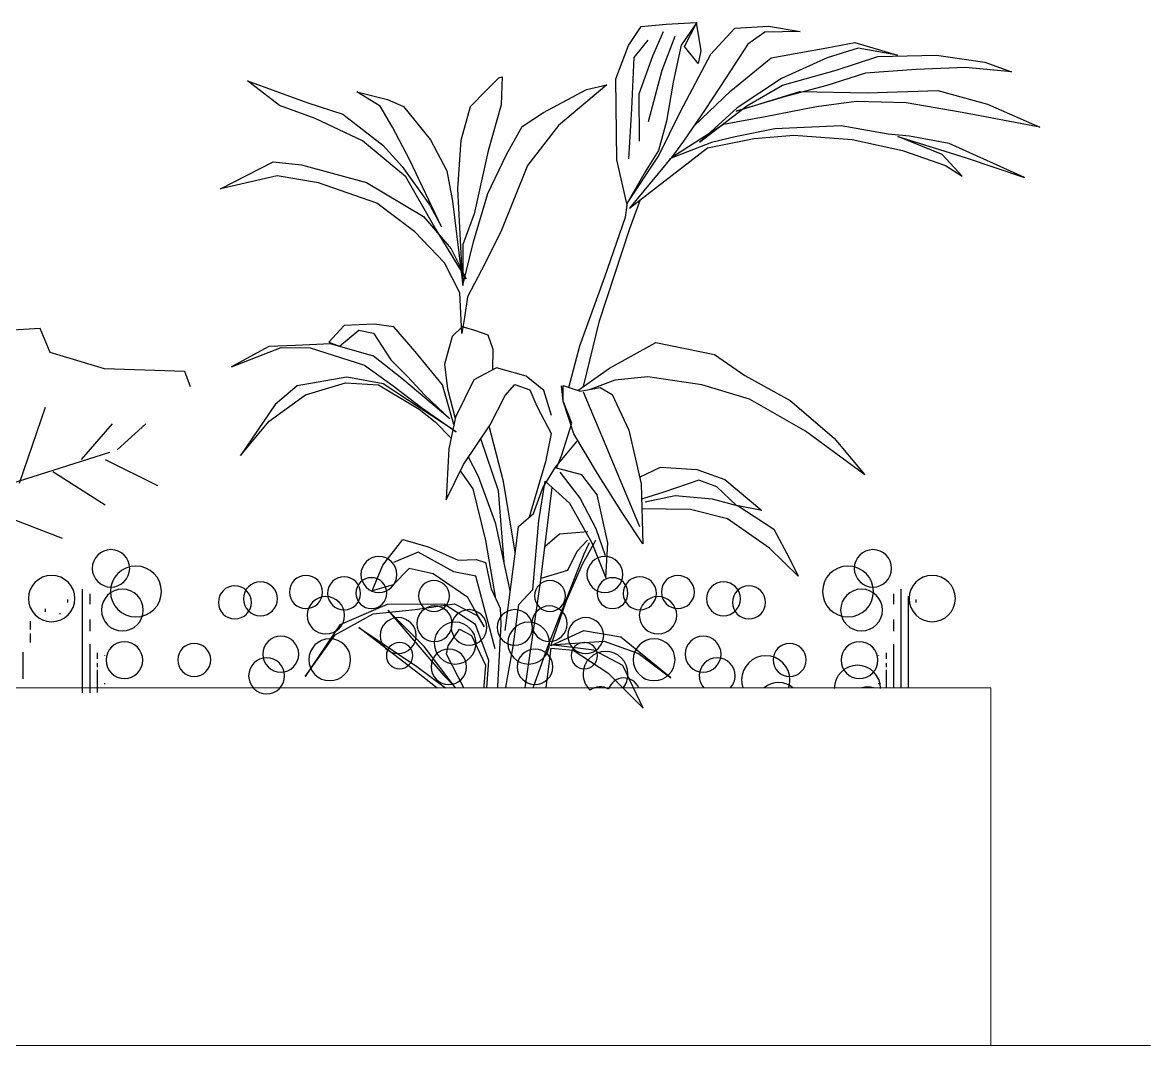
# Model space of a CAD drawing. Header units: millimetres. Extents: x 224.49 to 232.8, y 170.44 to 178.39.
# Drawn here: x 229.947 to 230.894, y 173.245 to 174.103 of the extents above; entities that cross this region are included whole.
import ezdxf

# ---------------------------------------------------------------- set-up
doc = ezdxf.new("R2010")
doc.units = ezdxf.units.MM
doc.layers.add('PROIEZIONI', color=145, linetype='Continuous', lineweight=13)
doc.layers.add('VEGETAZIONE', color=94, linetype='Continuous')

msp = doc.modelspace()

# ---------------------------------------------------------------- linework, layer by layer
at = {"layer": 'PROIEZIONI'}
for p, q in [((224.62821, 173.5447), (230.75957, 173.5447)), ((230.75957, 173.5447), (230.75957, 173.2447))]:
    msp.add_line(p, q, dxfattribs=at)
at = {"layer": 'PROIEZIONI', "color": 5}
msp.add_line((224.49164, 173.2447), (230.89356, 173.2447), dxfattribs=at)
at = {"layer": 'VEGETAZIONE'}
for p, q in [((230.45543, 174.0839), (230.46605, 174.09972)), ((230.46605, 174.09972), (230.48719, 174.10164)), ((230.48719, 174.10164), (230.51222, 174.10309)), ((230.51276, 174.10308), (230.49966, 174.08408)), ((230.50247, 174.08309), (230.51276, 174.10308)), ((230.51222, 174.10309), (230.51612, 174.0795)), ((230.52454, 174.07653), (230.54468, 174.09837)), ((230.54468, 174.09837), (230.57294, 174.10016)), ((230.57294, 174.10016), (230.59962, 174.09554)), ((230.46036, 174.07387), (230.4719, 174.08833)), ((230.47598, 174.07508), (230.4848, 174.09563)), ((230.4837, 174.06312), (230.49455, 174.0917)), ((230.57003, 174.09511), (230.55574, 174.085)), ((230.59962, 174.09554), (230.57003, 174.09511)), ((230.44499, 174.05585), (230.45543, 174.0839)), ((230.49966, 174.08408), (230.49294, 174.05314)), ((230.51405, 174.06878), (230.50247, 174.08309)), ((230.51612, 174.0795), (230.51405, 174.06878)), ((230.55574, 174.085), (230.53738, 174.05708)), ((230.5753, 174.07337), (230.62197, 174.08198)), ((230.62197, 174.08198), (230.64557, 174.08627)), ((230.64831, 174.08152), (230.62236, 174.0735)), ((230.64557, 174.08627), (230.68115, 174.07571)), ((230.68115, 174.07571), (230.64831, 174.08152)), ((230.45827, 174.03061), (230.46036, 174.07387)), ((230.46454, 174.04328), (230.47598, 174.07508)), ((230.49911, 174.02857), (230.52454, 174.07653)), ((230.54135, 174.04572), (230.5753, 174.07337)), ((230.62236, 174.0735), (230.58388, 174.05628)), ((230.62971, 174.06302), (230.66473, 174.07465)), ((230.66473, 174.07465), (230.71409, 174.07568)), ((230.71409, 174.07568), (230.75446, 174.06974)), ((230.75446, 174.06974), (230.77704, 174.06183)), ((230.47221, 174.02002), (230.4837, 174.06312)), ((230.58473, 174.05062), (230.62971, 174.06302)), ((230.65454, 174.06071), (230.62196, 174.05038)), ((230.69695, 174.06374), (230.65454, 174.06071)), ((230.73838, 174.06532), (230.69695, 174.06374)), ((230.77704, 174.06183), (230.73838, 174.06532)), ((230.16268, 174.03342), (230.13574, 174.05405)), ((230.13574, 174.05405), (230.18625, 174.03584)), ((230.3362, 174.04643), (230.34673, 174.0566)), ((230.34673, 174.0566), (230.34957, 174.05749)), ((230.34957, 174.05749), (230.34862, 174.03398)), ((230.43738, 174.05074), (230.39686, 174.01662)), ((230.42037, 174.04686), (230.43738, 174.05074)), ((230.44571, 173.98794), (230.44499, 174.05585)), ((230.49294, 174.05314), (230.48727, 174.0203)), ((230.53738, 174.05708), (230.51997, 174.03009)), ((230.58388, 174.05628), (230.54675, 174.03151)), ((230.55485, 174.03325), (230.58473, 174.05062)), ((230.62196, 174.05038), (230.58739, 174.04116)), ((230.24696, 174.03291), (230.22741, 174.04495)), ((230.22741, 174.04495), (230.25324, 174.03845)), ((230.32279, 174.03255), (230.3362, 174.04643)), ((230.38428, 174.02772), (230.42037, 174.04686)), ((230.4648, 174.00361), (230.46454, 174.04328)), ((230.51061, 174.01652), (230.54135, 174.04572)), ((230.54576, 174.0287), (230.59929, 174.04513)), ((230.58739, 174.04116), (230.54576, 174.0287)), ((230.59929, 174.04513), (230.65614, 174.04415)), ((230.65614, 174.04415), (230.71506, 174.04595)), ((230.71506, 174.04595), (230.75667, 174.03448)), ((230.1926, 174.02255), (230.16268, 174.03342)), ((230.18625, 174.03584), (230.21579, 174.02632)), ((230.25755, 174.01525), (230.24696, 174.03291)), ((230.25324, 174.03845), (230.26672, 174.03257)), ((230.26672, 174.03257), (230.28937, 174.00475)), ((230.31517, 174.00431), (230.32279, 174.03255)), ((230.34862, 174.03398), (230.33761, 173.99545)), ((230.5152, 174.00274), (230.55485, 174.03325)), ((230.54675, 174.03151), (230.5152, 174.00274)), ((230.61318, 174.03225), (230.57015, 174.02398)), ((230.6466, 174.03678), (230.61318, 174.03225)), ((230.68853, 174.03566), (230.6466, 174.03678)), ((230.73545, 174.02772), (230.68853, 174.03566)), ((230.75667, 174.03448), (230.80071, 174.0153)), ((230.23235, 174.00385), (230.1926, 174.02255)), ((230.21579, 174.02632), (230.24923, 174.00034)), ((230.36619, 174.0158), (230.38428, 174.02772)), ((230.45567, 173.98871), (230.45827, 174.03061)), ((230.48058, 173.99111), (230.49911, 174.02857)), ((230.51997, 174.03009), (230.50163, 174.00352)), ((230.57015, 174.02398), (230.53522, 174.01759)), ((230.80071, 174.0153), (230.73545, 174.02772)), ((230.27213, 173.98771), (230.25755, 174.01525)), ((230.35315, 173.99236), (230.36619, 174.0158)), ((230.39686, 174.01662), (230.37087, 173.98318)), ((230.48727, 174.0203), (230.48066, 173.99581)), ((230.53522, 174.01759), (230.49281, 173.99049)), ((230.57845, 174.01402), (230.54499, 174.00707)), ((230.63401, 174.01629), (230.57845, 174.01402)), ((230.67343, 174.00956), (230.63401, 174.01629)), ((230.26853, 173.97365), (230.23235, 174.00385)), ((230.28937, 174.00475), (230.30304, 173.9787)), ((230.31218, 173.96349), (230.31517, 174.00431)), ((230.50163, 174.00352), (230.49241, 173.9909)), ((230.52171, 173.99793), (230.56097, 174.00586)), ((230.54499, 174.00707), (230.52515, 174.00257)), ((230.56097, 174.00586), (230.59435, 174.00851)), ((230.59435, 174.00851), (230.64323, 174.00484)), ((230.64323, 174.00484), (230.68542, 173.99564)), ((230.69128, 174.00778), (230.67343, 174.00956)), ((230.71884, 173.99225), (230.68146, 174.00754)), ((230.68146, 174.00754), (230.73896, 173.98948)), ((230.72465, 174.00156), (230.69128, 174.00778)), ((230.24923, 174.00034), (230.26545, 173.98218)), ((230.33761, 173.99545), (230.32594, 173.94255)), ((230.4563, 173.94729), (230.52171, 173.99793)), ((230.48066, 173.99581), (230.4696, 173.97772)), ((230.52515, 174.00257), (230.48995, 173.98866)), ((230.68542, 173.99564), (230.72151, 173.98319)), ((230.78775, 173.97318), (230.72465, 174.00156)), ((230.11307, 173.96356), (230.15716, 173.98633)), ((230.15716, 173.98633), (230.18118, 173.98363)), ((230.29846, 173.93173), (230.27213, 173.98771)), ((230.33753, 173.95969), (230.35315, 173.99236)), ((230.45446, 173.94974), (230.44571, 173.98794)), ((230.45408, 173.9511), (230.48058, 173.99111)), ((230.49241, 173.9909), (230.4563, 173.94729)), ((230.73547, 173.97408), (230.71884, 173.99225)), ((230.73896, 173.98948), (230.78775, 173.97318)), ((230.16072, 173.97457), (230.11307, 173.96356)), ((230.19544, 173.96873), (230.16072, 173.97457)), ((230.18118, 173.98363), (230.23551, 173.96898)), ((230.26545, 173.98218), (230.28882, 173.94978)), ((230.30304, 173.9787), (230.3077, 173.95321)), ((230.37087, 173.98318), (230.34827, 173.92751)), ((230.4696, 173.97772), (230.45408, 173.9511)), ((230.72151, 173.98319), (230.73547, 173.97408)), ((230.24422, 173.95148), (230.19544, 173.96873)), ((230.23551, 173.96898), (230.28355, 173.94045)), ((230.2919, 173.93319), (230.26853, 173.97365)), ((230.31643, 173.88248), (230.31218, 173.96349)), ((230.32553, 173.91903), (230.33753, 173.95969)), ((230.2762, 173.92741), (230.24422, 173.95148)), ((230.28882, 173.94978), (230.29846, 173.93173)), ((230.3077, 173.95321), (230.31643, 173.88248)), ((230.45294, 173.93982), (230.45446, 173.94974)), ((230.45654, 173.93035), (230.46563, 173.95452)), ((230.28355, 173.94045), (230.30661, 173.91317)), ((230.32594, 173.94255), (230.31649, 173.91676)), ((230.43555, 173.88984), (230.45294, 173.93982)), ((230.30117, 173.90157), (230.2762, 173.92741)), ((230.31935, 173.88808), (230.2919, 173.93319)), ((230.34827, 173.92751), (230.33212, 173.89539)), ((230.43114, 173.85267), (230.45654, 173.93035)), ((230.31643, 173.88248), (230.32553, 173.91903)), ((230.30661, 173.91317), (230.31935, 173.88808)), ((230.31649, 173.91676), (230.31643, 173.88248)), ((230.31391, 173.87634), (230.30117, 173.90157)), ((230.33212, 173.89539), (230.32044, 173.873)), ((230.41478, 173.83185), (230.43555, 173.88984)), ((230.31574, 173.84202), (230.31391, 173.87634)), ((230.32044, 173.873), (230.31785, 173.85557)), ((230.31785, 173.85557), (230.31574, 173.84202)), ((230.41783, 173.79774), (230.43114, 173.85267)), ((229.9618, 173.84645), (229.93854, 173.84487)), ((229.97004, 173.82617), (229.9618, 173.84645)), ((230.2169, 173.84884), (230.20403, 173.83494)), ((230.21284, 173.83156), (230.2292, 173.84486)), ((230.24193, 173.84988), (230.2169, 173.84884)), ((230.2292, 173.84486), (230.2414, 173.84236)), ((230.2414, 173.84236), (230.25607, 173.81993)), ((230.25843, 173.84772), (230.24193, 173.84988)), ((230.27636, 173.82711), (230.25843, 173.84772)), ((230.31584, 173.84767), (230.30763, 173.83974)), ((230.32654, 173.84466), (230.31584, 173.84767)), ((230.33776, 173.8407), (230.32654, 173.84466)), ((230.20535, 173.83357), (230.17615, 173.83219)), ((230.20403, 173.83494), (230.21284, 173.83156)), ((230.24147, 173.823), (230.20535, 173.83357)), ((230.30763, 173.83974), (230.30118, 173.81633)), ((230.34186, 173.8288), (230.33776, 173.8407)), ((230.43947, 173.813), (230.47842, 173.83452)), ((230.47842, 173.83452), (230.52773, 173.82466)), ((230.0156, 173.81252), (229.97004, 173.82617)), ((230.15354, 173.83111), (230.1222, 173.8143)), ((230.1222, 173.8143), (230.16389, 173.83052)), ((230.17615, 173.83219), (230.15354, 173.83111)), ((230.16389, 173.83052), (230.18835, 173.8301)), ((230.18835, 173.8301), (230.23381, 173.81561)), ((230.26521, 173.80431), (230.24147, 173.823)), ((230.2994, 173.79901), (230.27636, 173.82711)), ((230.34152, 173.81155), (230.34186, 173.8288)), ((230.40555, 173.79692), (230.41478, 173.83185)), ((230.52773, 173.82466), (230.55323, 173.80688)), ((230.23381, 173.81561), (230.25798, 173.79825)), ((230.25607, 173.81993), (230.26995, 173.80611)), ((230.30118, 173.81633), (230.30364, 173.79558)), ((230.08304, 173.81024), (230.0156, 173.81252)), ((230.08795, 173.79749), (230.08304, 173.81024)), ((230.21898, 173.80551), (230.17745, 173.79829)), ((230.24954, 173.79987), (230.21898, 173.80551)), ((230.3055, 173.77068), (230.26521, 173.80431)), ((230.26995, 173.80611), (230.2842, 173.79081)), ((230.34482, 173.81329), (230.32583, 173.80326)), ((230.36971, 173.80627), (230.34482, 173.81329)), ((230.38456, 173.79419), (230.36971, 173.80627)), ((230.41303, 173.79436), (230.43947, 173.813)), ((230.47174, 173.80586), (230.444, 173.80311)), ((230.51693, 173.79903), (230.47174, 173.80586)), ((230.55323, 173.80688), (230.59106, 173.78592)), ((230.17745, 173.79829), (230.15889, 173.78261)), ((230.18444, 173.79064), (230.21796, 173.80082)), ((230.21796, 173.80082), (230.24576, 173.799)), ((230.24576, 173.799), (230.27982, 173.77865)), ((230.31096, 173.75969), (230.24954, 173.79987)), ((230.25798, 173.79825), (230.28173, 173.77996)), ((230.30897, 173.76591), (230.2994, 173.79901)), ((230.30364, 173.79558), (230.31002, 173.77095)), ((230.32583, 173.80326), (230.31023, 173.77194)), ((230.35195, 173.79004), (230.36018, 173.79931)), ((230.36018, 173.79931), (230.37274, 173.79493)), ((230.37274, 173.79493), (230.37868, 173.78111)), ((230.40081, 173.78544), (230.39915, 173.79824)), ((230.40063, 173.79861), (230.41507, 173.79366)), ((230.40081, 173.78544), (230.40063, 173.79861)), ((230.41507, 173.79366), (230.43166, 173.79674)), ((230.444, 173.80311), (230.42339, 173.7952)), ((230.43166, 173.79674), (230.44191, 173.79091)), ((230.5572, 173.78704), (230.51693, 173.79903)), ((230.15394, 173.76858), (230.18444, 173.79064)), ((230.2842, 173.79081), (230.3055, 173.77068)), ((230.33929, 173.76539), (230.35195, 173.79004)), ((230.39079, 173.77337), (230.38456, 173.79419)), ((230.40802, 173.76703), (230.40081, 173.78544)), ((230.40975, 173.75799), (230.40081, 173.78544)), ((230.41748, 173.79322), (230.43285, 173.75665)), ((230.44191, 173.79091), (230.45591, 173.76096)), ((230.60419, 173.76029), (230.5572, 173.78704)), ((230.59106, 173.78592), (230.62815, 173.75423)), ((229.94431, 173.71648), (229.96631, 173.78043)), ((230.15889, 173.78261), (230.12992, 173.73982)), ((230.27982, 173.77865), (230.29322, 173.76806)), ((230.28173, 173.77996), (230.31096, 173.75969)), ((230.37868, 173.78111), (230.39053, 173.75832)), ((229.99632, 173.73646), (230.02232, 173.76644)), ((230.02633, 173.74445), (230.05033, 173.76644)), ((230.12992, 173.73982), (230.15394, 173.76858)), ((230.29322, 173.76806), (230.30655, 173.75433)), ((230.31023, 173.77194), (230.30466, 173.74528)), ((230.39963, 173.74028), (230.40802, 173.76703)), ((230.31707, 173.73229), (230.33929, 173.76539)), ((230.35071, 173.718), (230.3386, 173.76437)), ((230.39053, 173.75832), (230.38581, 173.73447)), ((230.42947, 173.72471), (230.40975, 173.75799)), ((230.45591, 173.76096), (230.46603, 173.71601)), ((230.65398, 173.72367), (230.60419, 173.76029)), ((230.3464, 173.71014), (230.33148, 173.75376)), ((230.39421, 173.73002), (230.41246, 173.75189)), ((230.43285, 173.75665), (230.44641, 173.72442)), ((230.62815, 173.75423), (230.65398, 173.72367)), ((229.9123, 173.70848), (230.02032, 173.74246)), ((230.30466, 173.74528), (230.30318, 173.71411)), ((230.32967, 173.72213), (230.32109, 173.73827)), ((230.39513, 173.72907), (230.39963, 173.74028)), ((230.01632, 173.73646), (230.06033, 173.71448)), ((230.30244, 173.70243), (230.31707, 173.73229)), ((230.38581, 173.73447), (230.37212, 173.68807)), ((230.38356, 173.71273), (230.39421, 173.73002)), ((230.41628, 173.72346), (230.39513, 173.72907)), ((230.46478, 173.72156), (230.48227, 173.72999)), ((230.48227, 173.72999), (230.51289, 173.72798)), ((229.97231, 173.72647), (230.01632, 173.69849)), ((230.32519, 173.71185), (230.31443, 173.72689)), ((230.34404, 173.68235), (230.32967, 173.72213)), ((230.3979, 173.72566), (230.415, 173.70372)), ((230.42917, 173.70683), (230.41628, 173.72346)), ((230.45055, 173.69141), (230.42947, 173.72471)), ((230.44641, 173.72442), (230.46487, 173.68027)), ((230.51461, 173.71894), (230.48513, 173.7091)), ((230.51289, 173.72798), (230.53627, 173.71951)), ((230.52958, 173.71357), (230.51461, 173.71894)), ((230.53627, 173.71951), (230.56728, 173.69356)), ((230.30318, 173.71411), (230.30244, 173.70243)), ((230.33574, 173.66838), (230.32519, 173.71185)), ((230.35104, 173.65029), (230.3464, 173.71014)), ((230.36048, 173.65861), (230.35071, 173.718)), ((230.37566, 173.69122), (230.38356, 173.71273)), ((230.38026, 173.68509), (230.38553, 173.71834)), ((230.38178, 173.6333), (230.39155, 173.71284)), ((230.38553, 173.71834), (230.40592, 173.69971)), ((230.46603, 173.71601), (230.46745, 173.66571)), ((230.54624, 173.69769), (230.52958, 173.71357)), ((230.415, 173.70372), (230.42814, 173.67862)), ((230.43829, 173.66661), (230.42917, 173.70683)), ((230.46715, 173.70336), (230.46639, 173.70307)), ((230.48513, 173.7091), (230.46715, 173.70336)), ((230.46953, 173.7009), (230.49463, 173.70611)), ((230.49463, 173.70611), (230.52564, 173.70329)), ((230.52564, 173.70329), (230.54759, 173.69767)), ((229.9123, 173.69649), (229.98032, 173.67051)), ((230.36323, 173.68014), (230.37566, 173.69122)), ((230.40592, 173.69971), (230.42471, 173.66644)), ((230.46745, 173.66571), (230.45055, 173.69141)), ((230.50761, 173.69459), (230.46662, 173.69491)), ((230.53852, 173.68653), (230.50761, 173.69459)), ((230.56728, 173.69356), (230.54624, 173.69769)), ((230.54759, 173.69767), (230.57736, 173.67793)), ((230.35627, 173.6263), (230.34404, 173.68235)), ((230.37509, 173.62723), (230.38026, 173.68509)), ((230.57386, 173.66199), (230.53852, 173.68653)), ((230.36059, 173.65948), (230.36323, 173.68014)), ((230.38552, 173.66376), (230.39754, 173.6739)), ((230.39754, 173.6739), (230.42151, 173.67591)), ((230.42814, 173.67862), (230.43582, 173.6559)), ((230.57736, 173.67793), (230.59065, 173.65323)), ((230.24934, 173.64782), (230.26611, 173.66918)), ((230.26611, 173.66918), (230.28725, 173.66317)), ((230.28725, 173.66317), (230.31246, 173.65184)), ((230.34411, 173.61975), (230.33574, 173.66838)), ((230.41235, 173.65953), (230.42098, 173.66879)), ((230.41687, 173.6487), (230.42797, 173.66867)), ((230.41836, 173.65714), (230.42283, 173.66688)), ((230.42471, 173.66644), (230.43643, 173.63707)), ((230.43643, 173.63707), (230.43829, 173.66661)), ((230.2791, 173.6586), (230.25825, 173.64995)), ((230.30893, 173.64209), (230.2791, 173.6586)), ((230.35191, 173.59281), (230.36059, 173.65948)), ((230.38743, 173.57862), (230.41836, 173.65714)), ((230.40455, 173.64367), (230.41235, 173.65953)), ((230.59793, 173.63845), (230.57386, 173.66199)), ((230.59065, 173.65323), (230.59793, 173.63845)), ((230.2405, 173.62633), (230.24934, 173.64782)), ((230.27134, 173.64502), (230.25792, 173.63113)), ((230.29156, 173.6405), (230.27134, 173.64502)), ((230.31246, 173.65184), (230.32753, 173.65252)), ((230.32753, 173.65252), (230.33542, 173.6501)), ((230.33542, 173.6501), (230.34028, 173.62783)), ((230.38223, 173.63692), (230.40455, 173.64367)), ((230.40315, 173.61734), (230.41687, 173.6487)), ((230.3208, 173.62064), (230.29156, 173.6405)), ((230.32729, 173.63841), (230.30893, 173.64209)), ((230.34358, 173.57749), (230.32729, 173.63841)), ((229.9974, 173.54055), (229.9974, 173.62751)), ((230.25792, 173.63113), (230.2405, 173.62633)), ((230.34028, 173.62783), (230.34794, 173.6117)), ((230.36358, 173.61479), (230.37509, 173.62723)), ((230.36878, 173.5447), (230.38178, 173.6333)), ((230.6844, 173.5447), (230.6844, 173.62751)), ((229.98491, 173.61641), (229.98491, 173.6189)), ((230.00364, 173.6149), (230.00364, 173.6236)), ((230.25294, 173.61482), (230.21311, 173.59762)), ((230.30093, 173.61493), (230.25294, 173.61482)), ((230.27639, 173.61065), (230.30941, 173.61519)), ((230.32699, 173.59795), (230.30093, 173.61493)), ((230.30941, 173.61519), (230.3286, 173.60545)), ((230.33449, 173.59594), (230.3208, 173.62064)), ((230.35867, 173.57952), (230.36358, 173.61479)), ((230.39028, 173.57992), (230.40315, 173.61734)), ((230.67815, 173.6149), (230.67815, 173.6236)), ((230.69064, 173.5447), (230.69064, 173.62182)), ((230.69689, 173.61641), (230.69689, 173.6189)), ((229.95993, 173.60593), (229.95993, 173.60619)), ((229.96617, 173.60867), (229.96617, 173.61098)), ((229.97866, 173.60649), (229.97866, 173.6074)), ((230.2092, 173.58922), (230.2411, 173.60696)), ((230.2411, 173.60696), (230.27639, 173.61065)), ((230.28392, 173.57946), (230.25339, 173.61011)), ((230.25339, 173.61011), (230.30044, 173.55511)), ((230.3286, 173.60545), (230.33449, 173.59594)), ((230.34794, 173.6117), (230.34824, 173.59812)), ((229.95369, 173.59367), (229.95369, 173.60063)), ((230.00364, 173.59249), (230.00364, 173.60212)), ((230.21311, 173.59762), (230.18413, 173.55429)), ((230.3383, 173.56764), (230.32699, 173.59795)), ((230.34824, 173.59812), (230.34546, 173.54587)), ((230.67815, 173.59249), (230.67815, 173.60212)), ((229.95369, 173.58272), (229.95369, 173.5904)), ((230.18413, 173.55429), (230.2092, 173.58922)), ((230.28295, 173.55407), (230.22907, 173.59547)), ((230.22907, 173.59547), (230.27798, 173.56263)), ((230.3041, 173.58006), (230.31375, 173.59401)), ((230.31375, 173.59401), (230.32361, 173.58859)), ((230.32361, 173.58859), (230.33541, 173.56392)), ((230.41779, 173.59262), (230.39028, 173.57992)), ((230.44916, 173.58737), (230.41779, 173.59262)), ((230.49092, 173.55331), (230.44916, 173.58737)), ((230.00364, 173.57667), (230.00364, 173.58152)), ((230.31037, 173.5447), (230.28392, 173.57946)), ((230.30263, 173.57296), (230.3041, 173.58006)), ((230.35346, 173.55003), (230.35867, 173.57952)), ((230.3755, 173.5447), (230.38743, 173.57862)), ((230.38632, 173.54516), (230.39065, 173.57803)), ((230.39029, 173.58086), (230.43498, 173.58385)), ((230.42638, 173.57647), (230.39029, 173.58086)), ((230.39065, 173.57803), (230.40904, 173.57637)), ((230.43498, 173.58385), (230.46398, 173.57354)), ((230.67815, 173.57667), (230.67815, 173.58152)), ((229.94744, 173.55237), (229.94744, 173.57486)), ((230.00364, 173.54074), (230.00364, 173.57654)), ((230.00989, 173.56905), (230.00989, 173.57417)), ((230.01613, 173.5718), (230.01613, 173.5721)), ((230.31727, 173.5447), (230.30263, 173.57296)), ((230.33659, 173.5447), (230.3383, 173.56764)), ((230.40904, 173.57637), (230.43829, 173.55744)), ((230.45063, 173.56342), (230.42638, 173.57647)), ((230.46398, 173.57354), (230.49092, 173.55331)), ((230.66566, 173.5718), (230.66566, 173.5721)), ((230.67191, 173.56905), (230.67191, 173.57417)), ((230.67815, 173.5447), (230.67815, 173.57654)), ((230.00989, 173.56221), (230.00989, 173.56557)), ((230.00989, 173.54092), (230.00989, 173.55986)), ((230.27798, 173.56263), (230.30188, 173.5447)), ((230.33541, 173.56392), (230.33418, 173.5466)), ((230.46789, 173.52776), (230.45063, 173.56342)), ((230.67191, 173.56221), (230.67191, 173.56557)), ((230.67191, 173.5447), (230.67191, 173.55986)), ((230.01613, 173.54775), (230.01613, 173.54878)), ((230.29505, 173.54456), (230.28295, 173.55407)), ((230.30044, 173.55511), (230.31073, 173.5447)), ((230.35264, 173.5447), (230.35346, 173.55003)), ((230.43829, 173.55744), (230.46789, 173.52776)), ((230.66566, 173.54775), (230.66566, 173.54878)), ((230.33418, 173.5466), (230.33419, 173.5447)), ((230.34546, 173.54587), (230.34551, 173.5447)), ((230.38614, 173.5447), (230.38632, 173.54516))]:
    msp.add_line(p, q, dxfattribs=at)
for centre, radius, start, end in [((230.02116, 173.64506), 0.0157, 0, 180), ((230.24606, 173.63993), 0.01508, 0, 180), ((230.43573, 173.63993), 0.01508, 0, 180), ((230.66064, 173.64506), 0.0157, 0, 180), ((230.02116, 173.64506), 0.0157, 180, 0), ((230.04207, 173.62565), 0.02139, 0, 180), ((230.63972, 173.62565), 0.02139, 0, 180), ((230.66064, 173.64506), 0.0157, 180, 0), ((229.97138, 173.61969), 0.01946, 0, 180), ((230.14659, 173.61951), 0.01426, 0, 180), ((230.18483, 173.62521), 0.01388, 0, 180), ((230.2168, 173.6241), 0.01388, 0, 180), ((230.23971, 173.62428), 0.01297, 0, 180), ((230.24606, 173.63993), 0.01508, 180, 0), ((230.2922, 173.62189), 0.01297, 0, 180), ((230.3896, 173.62189), 0.01297, 0, 180), ((230.43573, 173.63993), 0.01508, 180, 0), ((230.44209, 173.62428), 0.01297, 0, 180), ((230.465, 173.6241), 0.01388, 0, 180), ((230.49696, 173.62521), 0.01388, 0, 180), ((230.5352, 173.61951), 0.01426, 0, 180), ((230.71042, 173.61969), 0.01946, 0, 180), ((230.03073, 173.61008), 0.01756, 0, 180), ((230.04207, 173.62565), 0.02139, 180, 0), ((230.12516, 173.61652), 0.01388, 0, 180), ((230.18483, 173.62521), 0.01388, 180, 0), ((230.23971, 173.62428), 0.01297, 180, 0), ((230.44209, 173.62428), 0.01297, 180, 0), ((230.49696, 173.62521), 0.01388, 180, 0), ((230.55664, 173.61652), 0.01388, 0, 180), ((230.63972, 173.62565), 0.02139, 180, 0), ((230.65107, 173.61008), 0.01756, 0, 180), ((229.97138, 173.61969), 0.01946, 180, 0), ((230.12516, 173.61652), 0.01388, 180, 0), ((230.14659, 173.61951), 0.01426, 180, 0), ((230.20152, 173.60568), 0.0157, 0, 180), ((230.2168, 173.6241), 0.01388, 180, 0), ((230.2922, 173.62189), 0.01297, 180, 0), ((230.3896, 173.62189), 0.01297, 180, 0), ((230.465, 173.6241), 0.01388, 180, 0), ((230.48028, 173.60568), 0.0157, 0, 180), ((230.5352, 173.61951), 0.01426, 180, 0), ((230.55664, 173.61652), 0.01388, 180, 0), ((230.71042, 173.61969), 0.01946, 180, 0), ((230.03073, 173.61008), 0.01756, 180, 0), ((230.20152, 173.60568), 0.0157, 180, 0), ((230.29267, 173.5986), 0.0149, 0, 180), ((230.32168, 173.59551), 0.0149, 0, 180), ((230.36011, 173.59551), 0.0149, 0, 180), ((230.38913, 173.5986), 0.0149, 0, 180), ((230.48028, 173.60568), 0.0157, 180, 0), ((230.65107, 173.61008), 0.01756, 180, 0), ((230.2622, 173.58865), 0.01508, 0, 180), ((230.29267, 173.5986), 0.0149, 180, 0), ((230.31004, 173.58231), 0.01756, 0, 180), ((230.37175, 173.58231), 0.01756, 0, 180), ((230.38913, 173.5986), 0.0149, 180, 0), ((230.41959, 173.58865), 0.01508, 0, 180), ((230.16367, 173.57301), 0.01508, 0, 180), ((230.2622, 173.58865), 0.01508, 180, 0), ((230.32168, 173.59551), 0.0149, 180, 0), ((230.36011, 173.59551), 0.0149, 180, 0), ((230.41959, 173.58865), 0.01508, 180, 0), ((230.51812, 173.57301), 0.01508, 0, 180), ((230.03243, 173.56799), 0.0154, 0, 180), ((230.09106, 173.5682), 0.01388, 0, 180), ((230.20476, 173.56839), 0.01756, 0, 180), ((230.26335, 173.57181), 0.01108, 0, 180), ((230.30474, 173.56248), 0.0149, 0, 180), ((230.31004, 173.58231), 0.01756, 180, 0), ((230.37175, 173.58231), 0.01756, 180, 0), ((230.37705, 173.56248), 0.0149, 0, 180), ((230.41844, 173.57181), 0.01108, 0, 180), ((230.47703, 173.56839), 0.01756, 0, 180), ((230.59074, 173.5682), 0.01388, 0, 180), ((230.64936, 173.56799), 0.0154, 0, 180), ((230.03243, 173.56799), 0.0154, 180, 0), ((230.09106, 173.5682), 0.01388, 180, 0), ((230.15181, 173.55489), 0.01508, 0, 180), ((230.16367, 173.57301), 0.01508, 180, 0), ((230.20476, 173.56839), 0.01756, 180, 0), ((230.26335, 173.57181), 0.01108, 180, 0), ((230.41844, 173.57181), 0.01108, 180, 0), ((230.43626, 173.55652), 0.01883, 0, 180), ((230.47703, 173.56839), 0.01756, 180, 0), ((230.51812, 173.57301), 0.01508, 180, 0), ((230.52998, 173.55489), 0.01508, 0, 180), ((230.57074, 173.55144), 0.02031, 0, 180), ((230.59074, 173.5682), 0.01388, 180, 0), ((230.64936, 173.56799), 0.0154, 180, 0), ((230.30474, 173.56248), 0.0149, 180, 0), ((230.37705, 173.56248), 0.0149, 180, 0), ((230.64764, 173.54428), 0.01946, 0, 180), ((230.15181, 173.55489), 0.01508, 180, 0), ((230.43626, 173.55652), 0.01883, 180, 226.3293), ((230.45169, 173.53963), 0.01345, 22.14648, 162.68542), ((230.43626, 173.55652), 0.01883, 321.13123, 360), ((230.52998, 173.55489), 0.01508, 180, 222.46683), ((230.52998, 173.55489), 0.01508, 317.53317, 0), ((230.57074, 173.55144), 0.02031, 180, 199.3585), ((230.58146, 173.53068), 0.0185, 49.28209, 130.71791), ((230.57074, 173.55144), 0.02031, 340.6415, 360), ((230.4316, 173.53181), 0.01388, 58.479, 126.9251), ((230.65625, 173.52981), 0.0157, 71.59311, 108.40689)]:
    msp.add_arc(centre, radius, start, end, dxfattribs=at)

doc.saveas('drawing.dxf')
